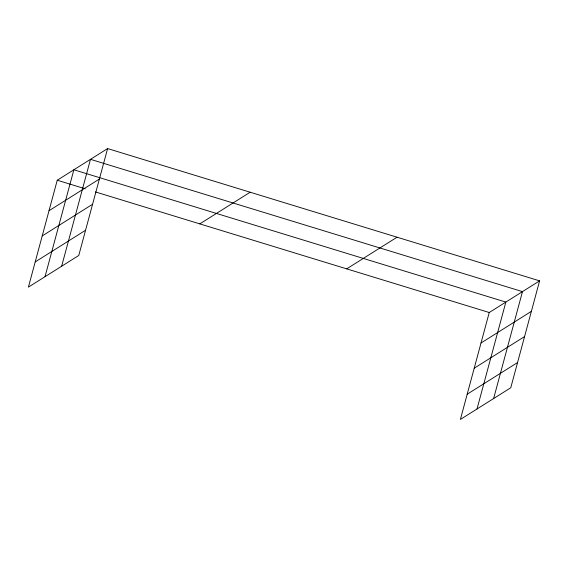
<?xml version="1.0" encoding="UTF-8"?>
<svg xmlns="http://www.w3.org/2000/svg" width="568" height="568" viewBox="0 0 568 568"><rect width="100%" height="100%" fill="white"/><g stroke="black" fill="none" stroke-linecap="round" stroke-linejoin="round"><path stroke-width="0.85" d="M107.608 148.567L57.247 180.226L28.4 287.138L78.76 255.479L107.608 148.567L539.6 280.862L510.753 387.774L460.392 419.433L489.24 312.521L539.6 280.862M45.021 276.694L73.868 169.782L505.854 302.077L477.006 408.988M61.642 266.243L90.489 159.331L522.475 291.625L493.627 398.537M49.025 210.714L99.386 179.048M42.217 235.933L92.584 204.267M35.209 261.919L85.569 230.253M199.801 223.884L250.168 192.218M346.679 268.87L397.046 237.204M481.011 343.008L531.378 311.342M474.209 368.227L524.569 336.561M467.194 394.213L517.562 362.547M57.247 180.226L85.25 188.803M95.431 191.92L489.24 312.521"/></g></svg>
